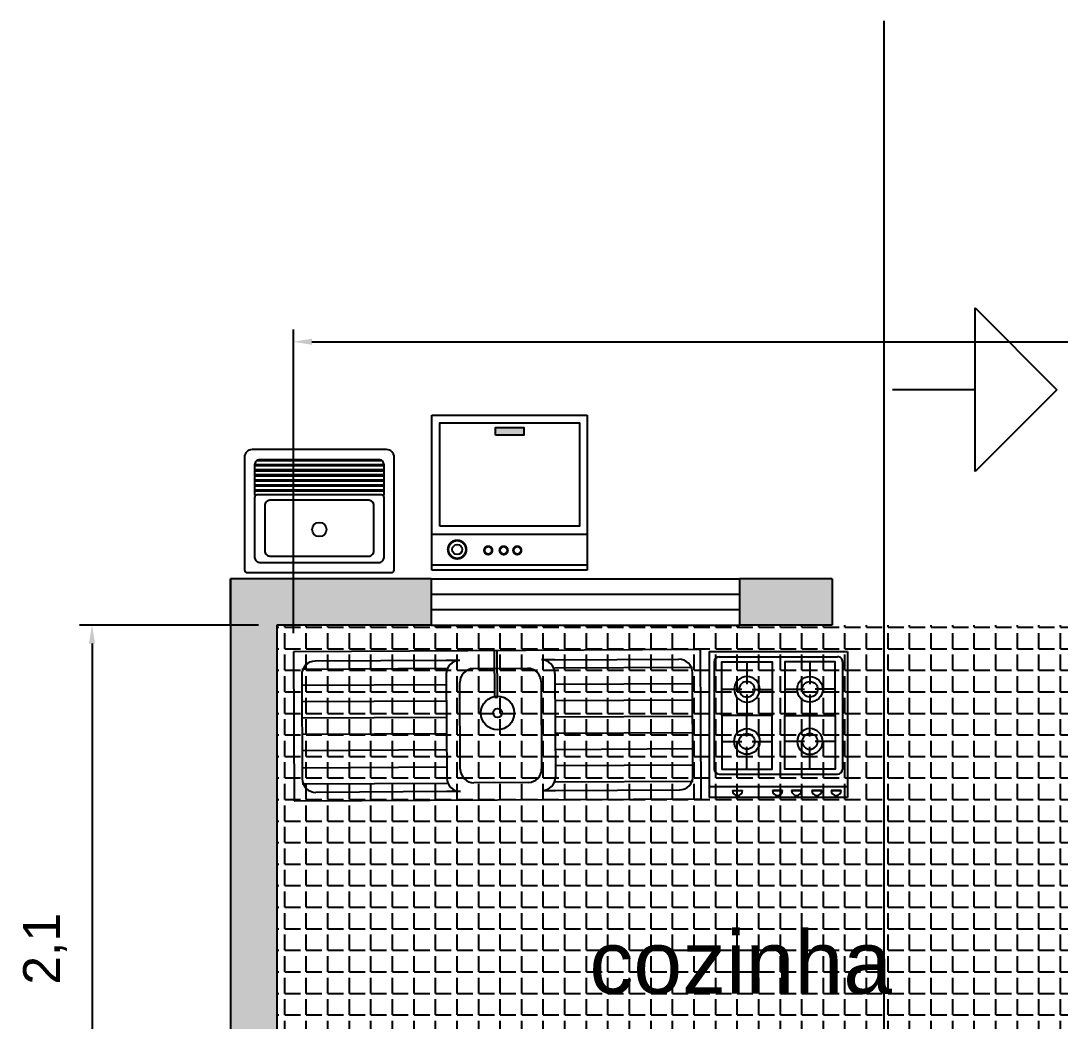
# Model space of a CAD drawing. Header units: millimetres. Extents: x 1389 to 2186, y 2011 to 2343.
# Drawn here: x 1389.031 to 1392.401, y 2339.452 to 2342.697 of the extents above; entities that cross this region are included whole.
import ezdxf

# ---------------------------------------------------------------- set-up
doc = ezdxf.new("R2010")
doc.units = ezdxf.units.MM
doc.linetypes.add('TRACEJADA', pattern=[19.05, 12.7, -6.35])
for name, color, linetype in [('cotas', 4, 'Continuous'), ('janelas', 253, 'Continuous'), ('moveis', 240, 'Continuous')]:
    doc.layers.add(name, color=color, linetype=linetype)
doc.layers.add('linha corte', color=100, linetype='TRACEJADA', lineweight=25)
doc.layers.add('PDF_Text', color=7, linetype='Continuous', true_color=0x0044a3)
doc.styles.add('Annotative', font='arial.ttf')
doc.styles.get("Standard").update_dxf_attribs({"font": 'arial.ttf'})
doc.dimstyles.new('ISO-25', dxfattribs={"dimscale": 0.2, "dimtxt": 0.6, "dimasz": 0.3, "dimexe": 0.2, "dimexo": 0.3, "dimgap": 0.4, "dimtad": 1, "dimtoh": 1, "dimtxsty": 'Standard', "dimcen": -0.3, "dimadec": 0, "dimazin": 0, "dimtfac": 1, "dimtmove": 1, "dimatfit": 3, "dimfxl": 1, "dimarcsym": 0})

# ---------------------------------------------------------------- blocks, each defined once
blk = doc.blocks.new('boca fogão')
for p, q in [((4180.5458, 2311.5809), (4180.5459, 2311.6596)), ((4180.5258, 2311.5598), (4180.4471, 2311.5598)), ((4180.5461, 2311.4607), (4180.5461, 2311.5394))]:
    blk.add_line(p, q)
blk.add_lwpolyline([(4180.4424, 2311.6601), (4180.4424, 2311.4601), (4180.6557, 2311.4601), (4180.6557, 2311.6601)], close=True)
for radius in [0.0509, 0.0309]:
    blk.add_circle((4180.5461, 2311.5601), radius)
blk = doc.blocks.new('boca')
blk.add_line((4180.6557, 2311.5601), (4180.577, 2311.5601))
blk.add_blockref('boca fogão', (0, 0))
blk = doc.blocks.new('boca1')
blk.add_line((4180.577, 2311.5601), (4180.567, 2311.5601))
blk.add_blockref('boca', (0, 0))
blk = doc.blocks.new('lg')
blk.add_line((4179.5279, 2311.5929), (4179.5279, 2311.6329))
blk.add_arc((4179.5299, 2311.6129), 0.02, 90, 270)
blk = doc.blocks.new('fogao')
for p, q in [((4180.1157, 2311.4101), (4180.1157, 2311.9601)), ((4180.1891, 2311.9601), (4180.1157, 2311.9601)), ((4180.1591, 2311.9601), (4180.1591, 2311.4101)), ((4180.6957, 2311.9601), (4180.1891, 2311.9601)), ((4180.6957, 2311.9601), (4180.6957, 2311.4101)), ((4180.2091, 2311.9201), (4180.2091, 2311.4501)), ((4180.6557, 2311.9401), (4180.2291, 2311.9401)), ((4180.6757, 2311.9201), (4180.6757, 2311.4501)), ((4180.1441, 2311.669), (4180.1441, 2311.709)), ((4180.1441, 2311.5929), (4180.1441, 2311.6329)), ((4180.1441, 2311.5127), (4180.1441, 2311.5527)), ((4180.1441, 2311.4356), (4180.1441, 2311.4756)), ((4180.1891, 2311.4101), (4180.1157, 2311.4101)), ((4180.6957, 2311.4101), (4180.1891, 2311.4101)), ((4180.6557, 2311.4301), (4180.2291, 2311.4301))]:
    blk.add_line(p, q)
for centre, start, end in [((4180.2291, 2311.9201), 90, 180), ((4180.6557, 2311.9201), 0, 90), ((4180.2291, 2311.4501), 180, 270), ((4180.6557, 2311.4501), 270, 0)]:
    blk.add_arc(centre, 0.02, start, end)
at = {"rotation": 180.0000000010255}
blk.add_blockref('boca1', (8360.8848, 4623.3703), dxfattribs=at)
at = {"xscale": -1}
for p, rotation in [((0, 4623.3703), 179.9999999987968), ((8360.8848, 0), 2.354916261992912e-10)]:
    blk.add_blockref('boca1', p, dxfattribs=dict(at, rotation=rotation))
for name, p in [('lg', (0.6142, 0.2349)), ('lg', (0.6142, 0.0761)), ('boca1', (0, 0)), ('lg', (0.6142, 0)), ('lg', (0.6142, -0.0802)), ('lg', (0.6142, -0.1573))]:
    blk.add_blockref(name, p)
blk = doc.blocks.new('pia')
for p, q in [((4183.9013, 2312.5026), (4183.3513, 2312.5026)), ((4183.3513, 2312.5026), (4183.3513, 2311.0026)), ((4183.4123, 2311.94), (4183.4123, 2312.4726)), ((4183.8161, 2312.4726), (4183.4323, 2312.4726)), ((4183.4723, 2311.94), (4183.4723, 2312.4726)), ((4183.5361, 2311.94), (4183.5361, 2312.4726)), ((4183.5961, 2311.94), (4183.5961, 2312.4726)), ((4183.6561, 2311.94), (4183.6561, 2312.4726)), ((4183.7161, 2311.94), (4183.7161, 2312.4726)), ((4183.7761, 2311.94), (4183.7761, 2312.4726)), ((4183.8361, 2311.94), (4183.8361, 2312.4726)), ((4183.9013, 2311.0026), (4183.9013, 2312.5026)), ((4183.3823, 2311.94), (4183.3823, 2312.4226)), ((4183.8661, 2311.94), (4183.8661, 2312.4226)), ((4183.3825, 2311.8897), (4183.3823, 2311.94)), ((4183.8161, 2311.94), (4183.4325, 2311.94)), ((4183.8661, 2311.89), (4183.8661, 2311.94)), ((4183.4645, 2311.89), (4183.7851, 2311.89)), ((4183.4145, 2311.6402), (4183.4145, 2311.84)), ((4183.8351, 2311.6402), (4183.8351, 2311.84)), ((4183.7329, 2311.7616), (4183.9013, 2311.7616)), ((4183.7329, 2311.7516), (4183.9013, 2311.7516)), ((4183.3845, 2311.5892), (4183.3845, 2311.5392)), ((4183.7851, 2311.5902), (4183.4645, 2311.5902)), ((4183.8661, 2311.5392), (4183.8661, 2311.5892)), ((4183.3845, 2311.5392), (4183.3845, 2311.0826)), ((4183.4161, 2311.5392), (4183.4161, 2311.0326)), ((4183.8161, 2311.5392), (4183.4342, 2311.5392)), ((4183.4761, 2311.5392), (4183.4761, 2311.0326)), ((4183.5361, 2311.5392), (4183.5361, 2311.0326)), ((4183.5961, 2311.5392), (4183.5961, 2311.0326)), ((4183.6561, 2311.5392), (4183.6561, 2311.0326)), ((4183.7161, 2311.5392), (4183.7161, 2311.0326)), ((4183.7761, 2311.5392), (4183.7761, 2311.0326)), ((4183.8361, 2311.5392), (4183.8361, 2311.0326)), ((4183.8661, 2311.5392), (4183.8661, 2311.0826)), ((4183.4345, 2311.0326), (4183.8161, 2311.0326)), ((4183.3513, 2311.0026), (4183.9013, 2311.0026))]:
    blk.add_line(p, q)
for radius in [0.0616, 0.0166]:
    blk.add_circle((4183.6713, 2311.7516), radius)
for centre, radius, start, end in [((4183.4323, 2312.4226), 0.05, 90, 180), ((4183.8161, 2312.4226), 0.05, 0, 90), ((4183.4325, 2311.89), 0.05, 90, 180.3223), ((4183.8161, 2311.89), 0.05, 0, 90), ((4183.4645, 2311.84), 0.05, 90, 180), ((4183.7851, 2311.84), 0.05, 0, 90), ((4183.7329, 2311.7566), 0.005, 90, 270), ((4183.4645, 2311.6402), 0.05, 180.9262, 270), ((4183.7851, 2311.6402), 0.05, 270, 0), ((4183.4342, 2311.5892), 0.05, 180.3223, 270), ((4183.8161, 2311.5892), 0.05, 270, 0), ((4183.4345, 2311.0826), 0.05, 180, 270), ((4183.8161, 2311.0826), 0.05, 270, 0)]:
    blk.add_arc(centre, radius, start, end)
blk = doc.blocks.new('*D28')
at = {"layer": 'cotas', "color": 0, "lineweight": -2, "transparency": 16777216}
for p, q in [((1389.9152, 2340.7105), (1389.9152, 2341.6957)), ((1395.8114, 2340.7972), (1395.8114, 2341.6957)), ((1389.9752, 2341.6557), (1395.7514, 2341.6557))]:
    blk.add_line(p, q, dxfattribs=at)
at = {"layer": 'cotas', "color": 0, "transparency": 16777216}
for points in [[(1389.9752, 2341.6657), (1389.9752, 2341.6457), (1389.9152, 2341.6557)], [(1395.7514, 2341.6657), (1395.7514, 2341.6457), (1395.8114, 2341.6557)]]:
    blk.add_solid(points, dxfattribs=at)
at = {"layer": 'Defpoints', "color": 0, "transparency": 16777216}
for p in [(1395.8114, 2341.6557), (1395.8114, 2340.7372), (1389.9152, 2340.6505)]:
    blk.add_point(p, dxfattribs=at)
at = {"layer": 'cotas', "color": 0, "transparency": 16777216, "insert": (1392.8633, 2341.8078), "char_height": 0.12, "attachment_point": 5}
blk.add_mtext('5,9', dxfattribs=at)
blk = doc.blocks.new('*D29')
at = {"layer": 'cotas', "color": 0, "lineweight": -2, "transparency": 16777216}
for p, q in [((1389.8014, 2340.7372), (1389.2221, 2340.7372)), ((1389.2621, 2340.6772), (1389.2621, 2338.6972)), ((1389.8014, 2338.6372), (1389.2221, 2338.6372))]:
    blk.add_line(p, q, dxfattribs=at)
at = {"layer": 'cotas', "color": 0, "transparency": 16777216}
for points in [[(1389.2521, 2340.6772), (1389.2721, 2340.6772), (1389.2621, 2340.7372)], [(1389.2521, 2338.6972), (1389.2721, 2338.6972), (1389.2621, 2338.6372)]]:
    blk.add_solid(points, dxfattribs=at)
at = {"layer": 'Defpoints', "color": 0, "transparency": 16777216}
for p in [(1389.8614, 2340.7372), (1389.2621, 2338.6372), (1389.8614, 2338.6372)]:
    blk.add_point(p, dxfattribs=at)
at = {"layer": 'cotas', "color": 0, "transparency": 16777216, "insert": (1389.11, 2339.6872), "char_height": 0.12, "attachment_point": 5, "rotation": 90}
blk.add_mtext('2,1', dxfattribs=at)
blk = doc.blocks.new('linha corte')
at = {"layer": 'linha corte'}
for p, q in [((1391.8285, 2342.6966), (1391.8285, 2331.7732)), ((1392.1247, 2341.2349), (1392.1247, 2341.7656)), ((1392.1247, 2341.7656), (1392.3901, 2341.5003)), ((1392.1247, 2341.5003), (1391.8566, 2341.5003)), ((1392.3901, 2341.5003), (1392.1247, 2341.2349))]:
    blk.add_line(p, q, dxfattribs=at)

msp = doc.modelspace()

# ---------------------------------------------------------------- hatches: boundary and pattern name
at = {"true_color": 0x000000}
h = msp.add_hatch(color=18, dxfattribs=at)
h.dxf.hatch_style = 1
h.paths.add_polyline_path([(1389.8614, 2338.4872), (1389.8614, 2340.8872), (1389.7114, 2340.8872), (1389.7114, 2340.7372), (1389.7114, 2334.2372), (1390.0614, 2334.2372), (1390.0614, 2334.3872), (1389.8614, 2334.3872)])
h = msp.add_hatch(color=18, dxfattribs=at)
h.dxf.hatch_style = 1
h.paths.add_polyline_path([(1394.8814, 2340.8872), (1394.8814, 2340.7372), (1395.8114, 2340.7372), (1395.8114, 2340.8872)])
h.paths.add_polyline_path([(1390.3614, 2340.7372), (1390.3614, 2340.8872), (1389.8614, 2340.8872), (1389.8614, 2340.7372)])
h.paths.add_polyline_path([(1391.6614, 2340.7372), (1391.6614, 2340.8872), (1391.3614, 2340.8872), (1391.3614, 2340.7372)])
at = {"layer": 'moveis'}
h = msp.add_hatch(dxfattribs=at)
h.set_pattern_fill('ANGLE', color=0, scale=0.01)
h.set_pattern_definition([(0, (-792.646176, 329.46916), (0, 0.06985), [0.0508, -0.01905]), (90, (-792.646176, 329.46916), (-0.06985, 4e-18), [0.0508, -0.01905])])
h.paths.add_polyline_path([(1392.5114, 2340.7372), (1391.6614, 2340.7372), (1391.3614, 2340.7372), (1390.3614, 2340.7372), (1389.8614, 2340.7372), (1389.8614, 2338.6372), (1391.7114, 2338.6372), (1392.5114, 2338.6372)])

# ---------------------------------------------------------------- linework, layer by layer
for p, q in [((1391.8285, 2342.6966), (1391.8285, 2342.6966)), ((1389.7114, 2340.7372), (1389.7114, 2340.8872)), ((1390.3614, 2340.8872), (1389.7114, 2340.8872)), ((1389.7114, 2340.8872), (1389.7114, 2334.2372)), ((1391.6614, 2340.8872), (1391.3614, 2340.8872)), ((1391.6614, 2340.8872), (1391.6614, 2340.7372)), ((1389.8614, 2340.7372), (1389.8614, 2338.4872)), ((1390.3614, 2340.7372), (1389.8614, 2340.7372)), ((1391.6614, 2340.7372), (1391.3614, 2340.7372))]:
    msp.add_line(p, q)
at = {"layer": 'janelas'}
for p, q in [((1390.3614, 2340.8872), (1390.3614, 2340.7372)), ((1390.3614, 2340.8872), (1391.3614, 2340.8872)), ((1391.3614, 2340.8872), (1391.3614, 2340.7372)), ((1390.3614, 2340.8372), (1391.3614, 2340.8372)), ((1390.3614, 2340.7872), (1391.3614, 2340.7872)), ((1390.3614, 2340.7372), (1391.3614, 2340.7372))]:
    msp.add_line(p, q, dxfattribs=at)
at = {"layer": 'moveis'}
for p, q in [((1390.3641, 2341.418), (1390.8675, 2341.418)), ((1390.3641, 2340.9146), (1390.3641, 2341.418)), ((1390.8675, 2341.418), (1390.8675, 2340.9146)), ((1390.2088, 2341.2529), (1389.7894, 2341.2531)), ((1390.2028, 2341.2694), (1389.7955, 2341.2695)), ((1389.7894, 2341.2416), (1390.2088, 2341.2414)), ((1390.2088, 2341.2365), (1389.7894, 2341.2366)), ((1389.7894, 2341.2251), (1390.2088, 2341.225)), ((1390.2088, 2341.22), (1389.7894, 2341.2202)), ((1389.7894, 2341.2087), (1390.2088, 2341.2085)), ((1390.2088, 2341.2036), (1389.7894, 2341.2037)), ((1389.7894, 2341.1922), (1390.2088, 2341.1921)), ((1390.2088, 2341.1871), (1389.7894, 2341.1873)), ((1389.7894, 2341.1758), (1390.2088, 2341.1756)), ((1390.2088, 2341.1707), (1389.7894, 2341.1708)), ((1390.3641, 2341.032), (1390.8675, 2341.032)), ((1390.8675, 2340.9313), (1390.3641, 2340.9313)), ((1390.8675, 2340.9146), (1390.3641, 2340.9146))]:
    msp.add_line(p, q, dxfattribs=at)
for points in [[(1390.3892, 2341.0572), (1390.3892, 2341.3928), (1390.8423, 2341.3928), (1390.8423, 2341.0572)], [(1390.5696, 2341.353), (1390.5696, 2341.3781), (1390.6619, 2341.3781), (1390.6619, 2341.353)]]:
    msp.add_lwpolyline(points, close=True, dxfattribs=at)
for points in [[(1390.217, 2341.3059), (1389.7812, 2341.3061, 0.414214), (1389.7565, 2341.2814), (1389.7564, 2340.9155, 0.414214), (1389.7646, 2340.9073), (1390.2333, 2340.9071, 0.414214), (1390.2416, 2340.9153), (1390.2417, 2341.2813, 0.414214)], [(1390.1594, 2341.1415), (1389.8387, 2341.1416, 0.414214), (1389.8223, 2341.1252), (1389.8222, 2340.9772, 0.414214), (1389.8386, 2340.9607), (1390.1594, 2340.9606, 0.414214), (1390.1758, 2340.977), (1390.1759, 2341.125, 0.414214)]]:
    msp.add_lwpolyline(points, format="xyb", close=True, dxfattribs=at)
for points in [[(1390.2088, 2341.1579), (1390.2088, 2341.2566, 0.414214), (1390.1924, 2341.2731), (1389.8059, 2341.2732, 0.414214), (1389.7894, 2341.2568), (1389.7894, 2341.1581, 0.414214)], [(1390.2088, 2341.136), (1390.2088, 2341.1509, 0.414214), (1390.2005, 2341.1592), (1390.1903, 2341.1592), (1389.8091, 2341.1593), (1389.7976, 2341.1593, 0.414214), (1389.7894, 2341.1511), (1389.7894, 2341.1362)], [(1389.7894, 2341.135), (1389.7893, 2340.9566, 0.414214), (1389.8057, 2340.9402), (1390.1922, 2340.94, 0.414214), (1390.2087, 2340.9565), (1390.2088, 2341.1348)]]:
    msp.add_lwpolyline(points, format="xyb", dxfattribs=at)
msp.add_lwpolyline([(1389.7895, 2341.258), (1390.2088, 2341.2578)], dxfattribs=at)
at = {"layer": 'moveis', "const_width": 0.00839}
for points in [[(1390.4165, 2340.982, 1), (1390.4752, 2340.982, 1)], [(1390.534, 2340.9793, 1), (1390.5592, 2340.9793, 1)], [(1390.584, 2340.9793, 1), (1390.6092, 2340.9793, 1)], [(1390.6282, 2340.9793, 1), (1390.6534, 2340.9793, 1)]]:
    msp.add_lwpolyline(points, format="xyb", close=True, dxfattribs=at)
at = {"layer": 'moveis'}
for centre, radius in [((1389.999, 2341.047), 0.023), ((1390.4459, 2340.982), 0.0161)]:
    msp.add_circle(centre, radius, dxfattribs=at)
msp.add_solid([(1390.5696, 2341.3781), (1390.5696, 2341.353), (1390.6619, 2341.3781), (1390.6619, 2341.353)], dxfattribs=at)

# ---------------------------------------------------------------- block references
msp.add_blockref('linha corte', (0, 0))
for name, p, xscale, yscale, zscale, rotation in [('pia', (3443.817, -1328.3237), 0.8795711408748056, 0.8795711408748056, 0.8795711408748056, 90.31015958483663), ('fogao', (3277.3019, -1069.8557), 0.8157748592802535, 0.8157748592802535, 0.8157748592802535, 89.99999999997392)]:
    msp.add_blockref(name, p, dxfattribs=dict(at, xscale=xscale, yscale=yscale, zscale=zscale, rotation=rotation))

# ---------------------------------------------------------------- texts
at = {"layer": 'PDF_Text', "insert": (1390.8745, 2339.7454), "char_height": 0.20384, "width": 0.090306, "attachment_point": 1, "style": 'Annotative'}
msp.add_mtext('cozinha', dxfattribs=at)

# ---------------------------------------------------------------- dimensions: what is measured, and where the dimension line sits
at = {"layer": 'cotas'}
dim = msp.add_linear_dim(base=(1395.8114, 2341.6557), p1=(1389.9152, 2340.6505), p2=(1395.8114, 2340.7372), dimstyle='ISO-25', dxfattribs=at)
dim.commit()
dim.dimension.update_dxf_attribs({"geometry": '*D28', "text_midpoint": (1392.8633, 2341.8078)})
dim = msp.add_linear_dim(base=(1389.2621, 2338.6372), p1=(1389.8614, 2340.7372), p2=(1389.8614, 2338.6372), angle=90, dimstyle='ISO-25', dxfattribs=at)
dim.commit()
dim.dimension.update_dxf_attribs({"geometry": '*D29', "text_midpoint": (1389.11, 2339.6872)})

doc.saveas('drawing.dxf')
